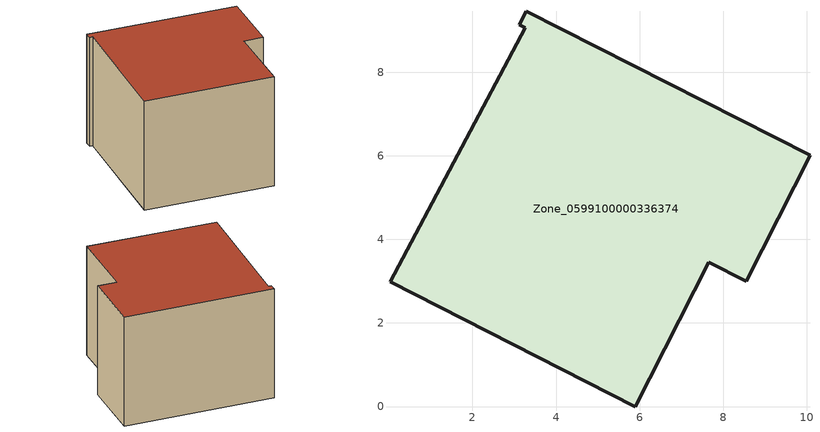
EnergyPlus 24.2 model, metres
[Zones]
Zone_0599100000336374
 floor ground (C_G): 8.55,3 7.65,3.45 5.9,0 0.04,2.98 3.26,9.07 3.12,9.14 3.29,9.46 10.08,6.01 z0
 wall outside (C_F): 7.65,3.45 8.55,3 10.08,6.01 3.29,9.46 3.12,9.14 3.26,9.07 0.04,2.98 5.9,0 7.65,3.45 z0:5.82
 roof outside (C_R): 0.04,2.98 5.9,0 7.65,3.45 8.55,3 10.08,6.01 3.29,9.46 3.12,9.14 3.26,9.07 z5.82
[BUILDING]
Pand.0599100000336374: North Axis=0; Terrain=City; Loads Convergence Tolerance Value=0.04; Temperature Convergence Tolerance Value=0.4; Solar Distribution=FullExterior; Maximum Number of Warmup Days=25; Minimum Number of Warmup Days=1
[Site:Location]
Rotterdam.The.Hague.AP_ZH_NLD Design_Conditions: Latitude=51.96; Longitude=4.45; Time Zone=1; Elevation=-4.5
[SITE:GROUNDTEMPERATURE:BUILDINGSURFACE]
18, 18, 18, 18, 18, 18, 18, 18, 18, 18, 18, 18
[MATERIAL] Thermal Absorptance=0.9; Solar Absorptance=0.7; Visible Absorptance=0.7
Name | Roughness | Thickness | Conductivity | Density | Specific Heat
G.TI.1975-1991 | MediumSmooth | 0.15 | 0.288461 | 540 | 1210
F.TI.1975-1991 | Rough | 0.3 | 0.230769 | 1920 | 840
R.TI.1975-1991 | MediumRough | 0.2 | 0.153846 | 1500 | 1000
[CONSTRUCTION]
C_G: G.TI.1975-1991
C_F: F.TI.1975-1991
C_R: R.TI.1975-1991
[ZONE]
Zone_0599100000336374: Type=1; Multiplier=1; Ceiling Height=Autocalculate; Volume=Autocalculate; Floor Area=autocalculate; Part of Total Floor Area=Yes
[ZONEINFILTRATION:DESIGNFLOWRATE]
Infil_Zone_0599100000336374: Zone or ZoneList or Space or SpaceList=Zone_0599100000336374; Schedule=AlwaysOn; Design Flow Rate Calculation Method=Flow/Area; Flow Rate per Floor Area=0.003; Constant Term Coefficient=1; Temperature Term Coefficient=0; Velocity Term Coefficient=0; Velocity Squared Term Coefficient=0
[HVACTEMPLATE:ZONE:IDEALLOADSAIRSYSTEM]
Zone_0599100000336374: Maximum Heating Supply Air Temperature=50; Minimum Cooling Supply Air Temperature=13; Maximum Heating Supply Air Humidity Ratio=0.0156; Minimum Cooling Supply Air Humidity Ratio=0.0077; Heating Limit=NoLimit; Cooling Limit=NoLimit; Dehumidification Control Type=ConstantSensibleHeatRatio; Cooling Sensible Heat Ratio=0.7; Dehumidification Setpoint=60; Humidification Control Type=None; Humidification Setpoint=30; Outdoor Air Method=None; Outdoor Air Flow Rate per Person=0.00944; Outdoor Air Flow Rate per Zone Floor Area=0; Outdoor Air Flow Rate per Zone=0; Demand Controlled Ventilation Type=None; Outdoor Air Economizer Type=NoEconomizer; Heat Recovery Type=None; Sensible Heat Recovery Effectiveness=0.7; Latent Heat Recovery Effectiveness=0.65
[ZONECONTROL:THERMOSTAT]
ThermostatControl_Zone_0599100000336374: Zone or ZoneList=Zone_0599100000336374; Control Type Schedule=DualSetpointControlType; Control 1=Thermostat_Zone_0599100000336374; Temperature Difference Between Cutout And Setpoint=0
[THERMOSTATSETPOINT:DUALSETPOINT]
Thermostat_Zone_0599100000336374: Heating Setpoint Temperature Schedule=HeatingSetpoint_Zone_0599100000336374; Cooling Setpoint Temperature Schedule=CoolingSetpoint_Zone_0599100000336374
[SCHEDULE:COMPACT]
HeatingSetpoint_Zone_0599100000336374: Through: 12/31, For: AllDays, Until: 24:00, 21
CoolingSetpoint_Zone_0599100000336374: Through: 12/31, For: AllDays, Until: 24:00, 24
DualSetpointControlType: Through: 12/31, For: AllDays, Until: 24:00, 4
AlwaysOn: Through: 12/31, For: AllDays, Until: 24:00, 1
